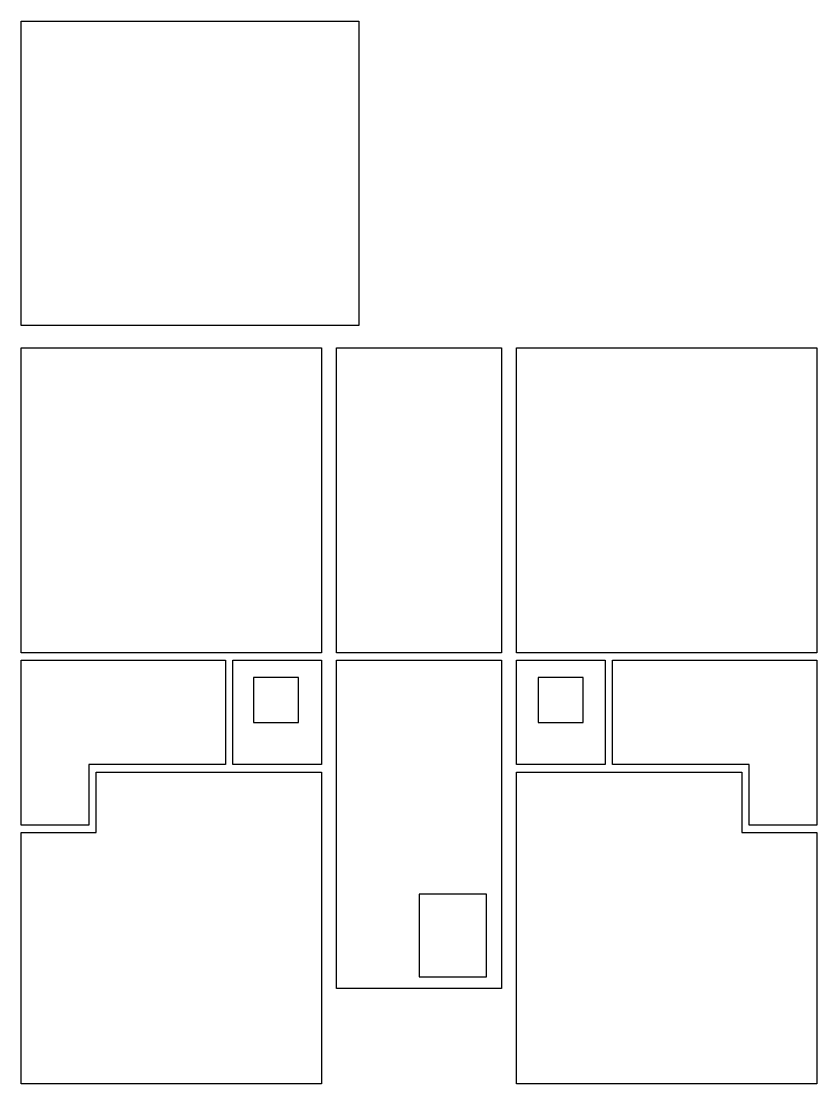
# Model space of a CAD drawing. Header units: metres. Extents: x 0 to 1060, y 0 to 1415.
import ezdxf

# ---------------------------------------------------------------- set-up
doc = ezdxf.new("R2010")
doc.units = ezdxf.units.M
doc.layers.add('AREE LEONARDO', color=7, linetype='Continuous')

msp = doc.modelspace()

# ---------------------------------------------------------------- linework, layer by layer
at = {"layer": 'AREE LEONARDO', "color": 5, "ltscale": 0.003}
for points in [[(0, 1415), (450, 1415), (450, 1010), (0, 1010)], [(0, 980), (400, 980), (400, 574), (0, 574)], [(420, 980), (640, 980), (640, 574), (420, 574)], [(660, 980), (1060, 980), (1060, 574), (660, 574)], [(420, 564), (640, 564), (640, 127), (420, 127)], [(0, 334.5), (100, 334.5), (100, 415), (400, 415), (400, 0), (0, 0)], [(660, 415), (960, 415), (960, 334.5), (1060, 334.5), (1060, 0), (660, 0)]]:
    msp.add_lwpolyline(points, close=True, dxfattribs=at)
at = {"layer": 'AREE LEONARDO', "color": 3, "ltscale": 0.003}
for points in [[(0, 564), (272, 564), (272, 425), (90, 425), (90, 344.5), (0, 344.5)], [(788, 564), (1060, 564), (1060, 344.5), (970, 344.5), (970, 425), (788, 425)]]:
    msp.add_lwpolyline(points, close=True, dxfattribs=at)
at = {"layer": 'AREE LEONARDO', "color": 6, "ltscale": 0.003}
for points in [[(282, 564), (400, 564), (400, 425), (282, 425)], [(660, 564), (778, 564), (778, 425), (660, 425)]]:
    msp.add_lwpolyline(points, close=True, dxfattribs=at)
at = {"layer": 'AREE LEONARDO', "color": 1, "ltscale": 0.003}
for points in [[(309.4, 481), (369.4, 481), (369.4, 541), (309.4, 541)], [(688.9, 481), (748.9, 481), (748.9, 541), (688.9, 541)]]:
    msp.add_lwpolyline(points, close=True, dxfattribs=at)
at = {"layer": 'AREE LEONARDO', "color": 2}
msp.add_lwpolyline([(530.1, 142.3), (620.1, 142.3), (620.1, 252.3), (530.1, 252.3)], close=True, dxfattribs=at)

doc.saveas('drawing.dxf')
